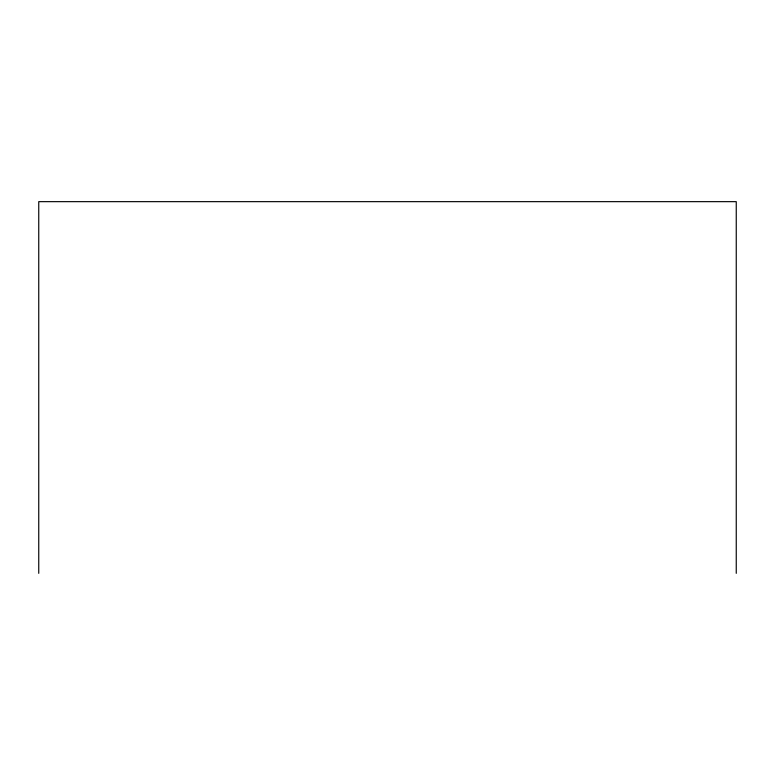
<?xml version="1.0" encoding="UTF-8"?>
<svg xmlns="http://www.w3.org/2000/svg" width="775" height="775" viewBox="0 0 775 775"><rect width="100%" height="100%" fill="white"/><g stroke="black" fill="none" stroke-linecap="round" stroke-linejoin="round"><path stroke-width="1.16" d="M736.25 573.345L736.25 201.655L38.75 201.655L38.75 573.345"/></g></svg>
